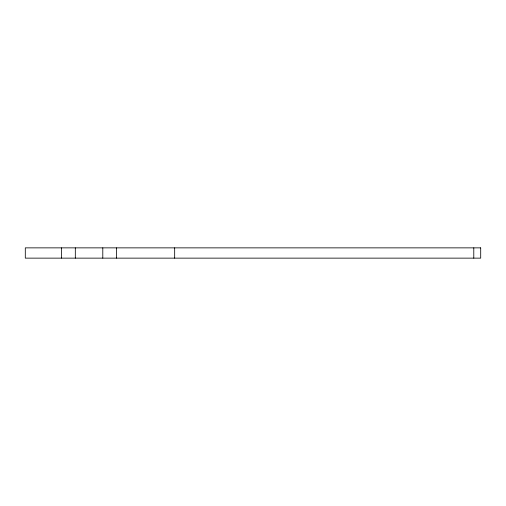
<?xml version="1.0" encoding="UTF-8"?>
<svg xmlns="http://www.w3.org/2000/svg" width="506" height="506" viewBox="0 0 506 506"><rect width="100%" height="100%" fill="white"/><g stroke="black" fill="none" stroke-linecap="round" stroke-linejoin="round"><path stroke-width="0.76" d="M473.787 247.864L473.787 258.136M174.665 247.864L174.665 258.136M116.538 247.864L116.538 258.136M102.794 247.864L102.794 258.136M75.318 247.864L75.318 258.136M61.574 247.864L61.574 258.136M480.7 247.864L25.3 247.864L25.3 258.136L480.7 258.136L480.7 247.864"/></g></svg>
